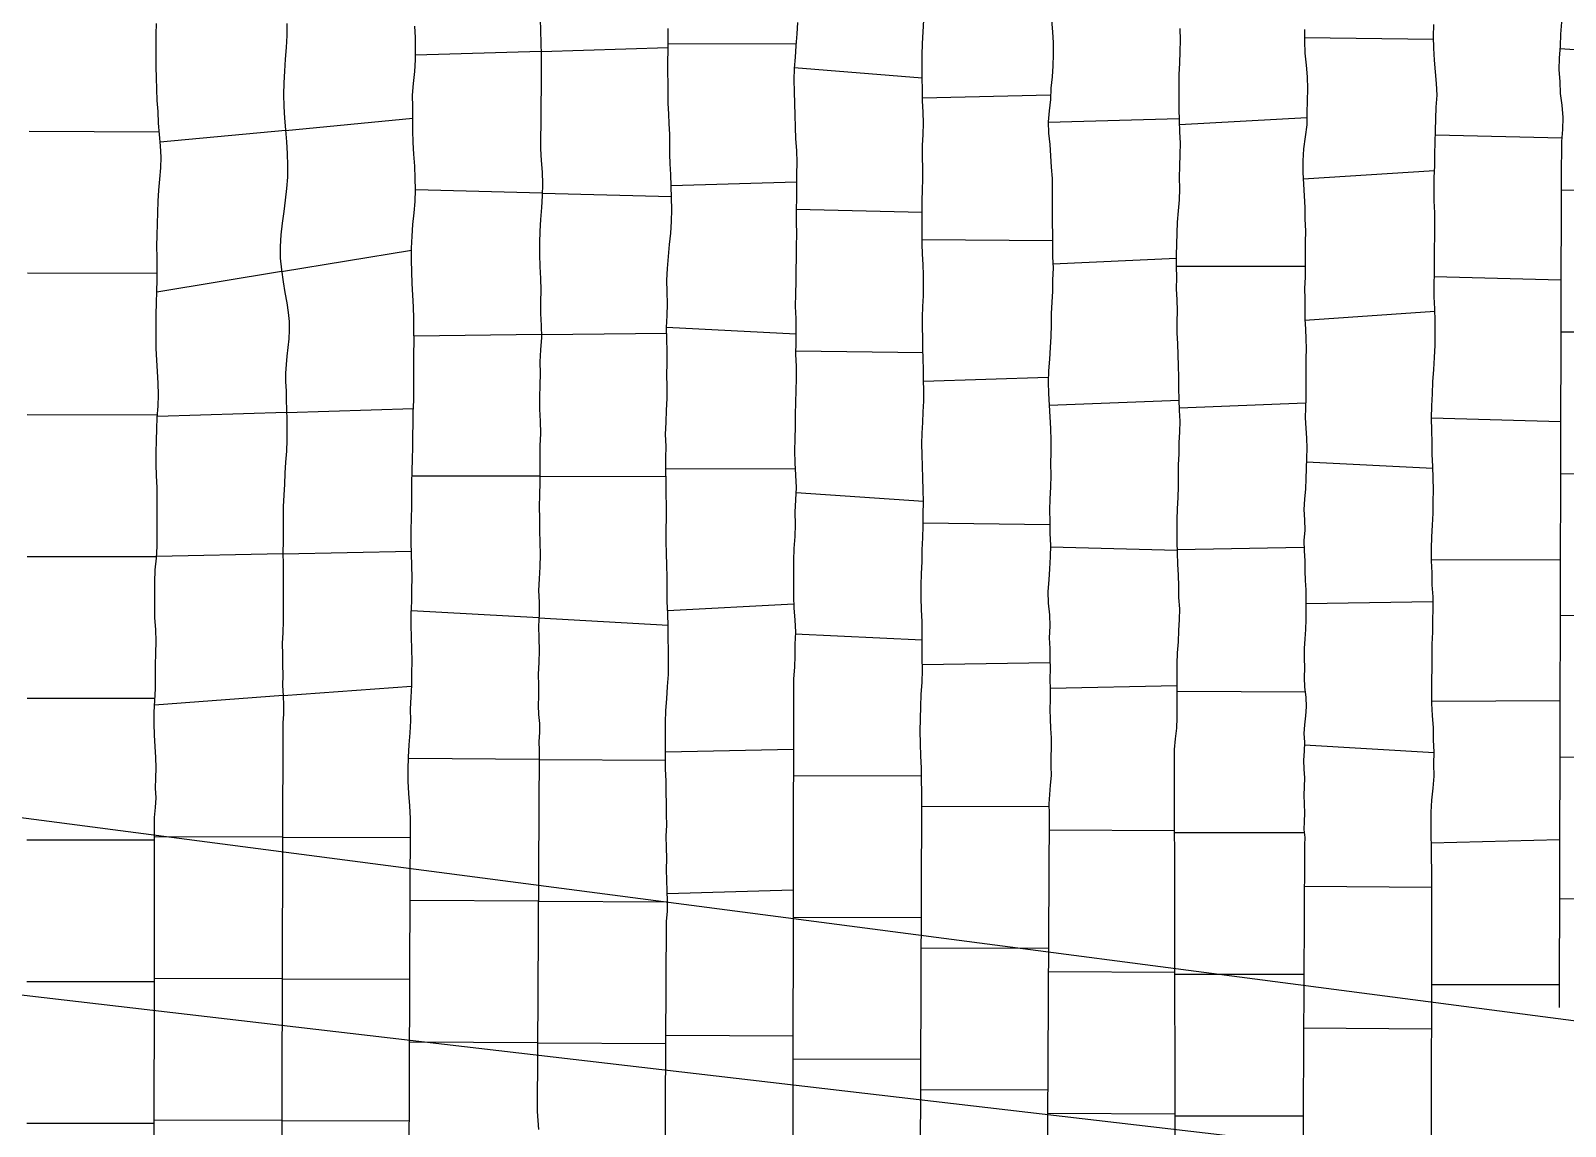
# Model space of a CAD drawing. Extents: x 703186 to 703989, y 1560402 to 1561368.
# Drawn here: x 703248.6 to 703302.7, y 1560709.4 to 1560748.1 of the extents above; entities that cross this region are included whole.
import ezdxf

# ---------------------------------------------------------------- set-up
doc = ezdxf.new("R2010")
doc.units = 0
for name, color, linetype in [('10124_2002_REAL', 30, 'Continuous'), ('AGROCAD PLL', 7, 'Continuous'), ('PANTE_2002', 7, 'Continuous')]:
    doc.layers.add(name, color=color, linetype=linetype)

msp = doc.modelspace()

# ---------------------------------------------------------------- linework, layer by layer
at = {"layer": '10124_2002_REAL'}
for points in [[(703266.5416, 1560748.4994), (703266.5527, 1560748.0758), (703266.5628, 1560747.6511), (703266.5756, 1560747.2342), (703266.5688, 1560746.8117), (703266.567, 1560746.3986), (703266.5697, 1560745.9862), (703266.5595, 1560745.5731), (703266.5636, 1560745.1647), (703266.5571, 1560744.7514), (703266.5493, 1560744.3324), (703266.5541, 1560743.9177), (703266.5732, 1560743.5018), (703266.6095, 1560743.087), (703266.6192, 1560742.6764), (703266.6085, 1560742.2595), (703266.5847, 1560741.8382), (703266.5539, 1560741.4203), (703266.5284, 1560741.0057), (703266.5113, 1560740.5957), (703266.5125, 1560740.1794), (703266.5252, 1560739.7624), (703266.5433, 1560739.3431), (703266.5558, 1560738.9262), (703266.5479, 1560738.5166), (703266.5524, 1560738.0975), (703266.5744, 1560737.6784), (703266.5793, 1560737.2521), (703266.5462, 1560736.8197), (703266.5264, 1560736.3985), (703266.531, 1560735.9873), (703266.529, 1560735.5692), (703266.5112, 1560735.1556), (703266.5078, 1560734.7312), (703266.5317, 1560734.3011), (703266.5439, 1560733.8695), (703266.5251, 1560733.435), (703266.5215, 1560733.0009), (703266.5284, 1560732.5764), (703266.5279, 1560732.1429), (703266.5123, 1560731.7083), (703266.5025, 1560731.2832), (703266.5186, 1560730.8654), (703266.51, 1560730.4473), (703266.5213, 1560730.0215), (703266.531, 1560729.5963), (703266.5259, 1560729.1686), (703266.4989, 1560728.74), (703266.4822, 1560728.3323), (703266.5009, 1560727.9176), (703266.5009, 1560727.4929), (703266.477, 1560727.0651), (703266.4881, 1560726.6453), (703266.5066, 1560726.2081), (703266.489, 1560725.785), (703266.4719, 1560725.3735), (703266.4829, 1560724.9792), (703266.4807, 1560724.6011), (703266.4675, 1560724.2685), (703266.4811, 1560723.9579), (703266.5129, 1560723.6382), (703266.5157, 1560723.3211), (703266.4942, 1560722.998), (703266.5049, 1560722.6783), (703266.4342, 1560709.9432), (703266.4497, 1560709.6299), (703266.4818, 1560709.305)], [(703275.6069, 1560748.3772), (703275.588, 1560747.972), (703275.5509, 1560747.5494), (703275.5261, 1560747.147), (703275.4939, 1560746.7493), (703275.4817, 1560746.3432), (703275.4911, 1560745.9299), (703275.5073, 1560745.5102), (703275.5156, 1560745.0966), (703275.5282, 1560744.6767), (703275.5479, 1560744.2622), (703275.5716, 1560743.8502), (703275.5845, 1560743.4321), (703275.5802, 1560743.0171), (703275.5747, 1560742.603), (703275.5777, 1560742.1797), (703275.5678, 1560741.758), (703275.5615, 1560741.3328), (703275.5735, 1560740.9069), (703275.5704, 1560740.4846), (703275.5637, 1560740.0603), (703275.5587, 1560739.6453), (703275.5591, 1560739.2261), (703275.5455, 1560738.7958), (703275.536, 1560738.3543), (703275.5551, 1560737.927), (703275.5597, 1560737.5051), (703275.5525, 1560737.077), (703275.5472, 1560736.6637), (703275.56, 1560736.2358), (703275.5698, 1560735.808), (703275.5574, 1560735.386), (703275.5472, 1560734.9667), (703275.5291, 1560734.5439), (703275.5264, 1560734.1121), (703275.5215, 1560733.6818), (703275.5075, 1560733.2536), (703275.519, 1560732.828), (703275.5389, 1560732.3922), (703275.5715, 1560731.9571), (703275.5414, 1560731.5251), (703275.5211, 1560731.0897), (703275.5255, 1560730.6586), (703275.5131, 1560730.2295), (703275.4864, 1560729.8078), (703275.472, 1560729.3863), (703275.473, 1560728.9598), (703275.4734, 1560728.5415), (703275.4758, 1560728.1237), (703275.4855, 1560727.6994), (703275.5245, 1560727.2914), (703275.5384, 1560726.8607), (703275.5183, 1560726.4359), (703275.5222, 1560726.02), (703275.5107, 1560725.6175), (703275.4771, 1560725.2119), (703275.4121, 1560688.7955)], [(703279.9347, 1560704.8998), (703279.9984, 1560720.8103), (703279.9933, 1560721.2142), (703279.989, 1560721.6413), (703279.9883, 1560722.0655), (703279.9647, 1560722.4803), (703279.949, 1560722.9285), (703279.9381, 1560723.3695), (703279.9498, 1560723.8024), (703279.9668, 1560724.2402), (703279.9793, 1560724.659), (703280.0082, 1560725.0884), (703280.0165, 1560725.5203), (703280.0101, 1560725.9547), (703280.0084, 1560726.3818), (703280.0061, 1560726.8083), (703280.0039, 1560727.2218), (703279.9825, 1560727.6533), (703279.9721, 1560728.0731), (703279.9769, 1560728.5074), (703279.9885, 1560728.9275), (703280.0041, 1560729.3444), (703280.0097, 1560729.7631), (703280.0368, 1560730.1849), (703280.0432, 1560730.6042), (703280.0486, 1560731.0249), (703280.0535, 1560731.4551), (703280.0447, 1560731.88), (703280.0286, 1560732.2936), (703280.018, 1560732.7126), (703280.0116, 1560733.1183), (703279.9927, 1560733.5068), (703280.007, 1560733.8825), (703280.0311, 1560734.2604), (703280.0481, 1560734.6381), (703280.0633, 1560735.0083), (703280.0719, 1560735.3804), (703280.0604, 1560735.7534), (703280.0609, 1560736.1235), (703280.0441, 1560736.498), (703280.0368, 1560736.8728), (703280.0293, 1560737.2431), (703280.0244, 1560737.6093), (703280.0267, 1560737.9769), (703280.038, 1560738.3517), (703280.0512, 1560738.7229), (703280.0588, 1560739.0895), (703280.0624, 1560739.4597), (703280.0505, 1560739.8281), (703280.0229, 1560740.1952), (703280.0113, 1560740.5644), (703280.0136, 1560740.9416), (703280.007, 1560741.3281), (703280.0114, 1560741.709), (703280.0094, 1560742.0798), (703280.019, 1560742.4647), (703280.0307, 1560742.8454), (703280.0326, 1560743.2322), (703280.0226, 1560743.6249), (703280.0255, 1560744.03), (703280.0429, 1560744.4215), (703280.0553, 1560744.816), (703280.0419, 1560745.2083), (703280.0262, 1560745.61), (703280.0168, 1560746.0075), (703280.0066, 1560746.4039), (703280.0062, 1560746.8051), (703280.0148, 1560747.2156), (703280.0273, 1560747.6249), (703280.0465, 1560748.0448), (703280.0735, 1560748.4586)], [(703284.5697, 1560748.4575), (703284.603, 1560748.0471), (703284.6271, 1560747.6483), (703284.6269, 1560747.2402), (703284.6177, 1560746.8448), (703284.5947, 1560746.4511), (703284.5481, 1560746.053), (703284.5311, 1560745.6559), (703284.4852, 1560745.2519), (703284.4592, 1560744.8605), (703284.4707, 1560744.469), (703284.5168, 1560744.0659), (703284.5309, 1560743.669), (703284.5627, 1560743.2688), (703284.5921, 1560742.8675), (703284.5958, 1560742.4658), (703284.592, 1560742.0715), (703284.5903, 1560741.6824), (703284.5907, 1560741.2955), (703284.6044, 1560740.898), (703284.6078, 1560740.4961), (703284.6083, 1560740.1022), (703284.6263, 1560739.6987), (703284.611, 1560739.291), (703284.6035, 1560738.895), (703284.5862, 1560738.4979), (703284.5606, 1560738.107), (703284.5589, 1560737.7045), (703284.543, 1560737.2934), (703284.5249, 1560736.8975), (703284.5, 1560736.4912), (703284.4601, 1560736.0811), (703284.4504, 1560735.6852), (703284.4626, 1560735.2796), (703284.4902, 1560734.8714), (703284.5066, 1560734.4579), (703284.5394, 1560734.0454), (703284.548, 1560733.6259), (703284.5524, 1560733.2091), (703284.5373, 1560732.8008), (703284.5443, 1560732.3952), (703284.5354, 1560731.9722), (703284.5111, 1560731.5604), (703284.5064, 1560731.158), (703284.5085, 1560730.757), (703284.5176, 1560730.3411), (703284.5369, 1560729.9307), (703284.5262, 1560729.5137), (703284.4977, 1560729.0949), (703284.4725, 1560728.7018), (703284.447, 1560728.2918), (703284.456, 1560727.8808), (703284.5015, 1560727.4722), (703284.5155, 1560727.0675), (703284.4913, 1560726.6602), (703284.5077, 1560726.2798), (703284.5155, 1560725.9248), (703284.5234, 1560725.5658), (703284.5128, 1560725.207), (703284.5215, 1560724.8369), (703284.5284, 1560724.4774), (703284.5168, 1560724.1298), (703284.5204, 1560723.7991), (703284.5396, 1560723.4636), (703284.565, 1560723.1306), (703284.5548, 1560722.786), (703284.547, 1560722.4474), (703284.5535, 1560722.1234), (703284.5592, 1560721.8029), (703284.522, 1560721.4599), (703284.5047, 1560721.126), (703284.4807, 1560720.7946), (703284.49, 1560720.4522), (703284.3968, 1560702.9864)], [(703302.5592, 1560748.3833), (703302.5254, 1560747.9558), (703302.5102, 1560747.5409), (703302.4814, 1560747.1194), (703302.4685, 1560746.7058), (703302.4947, 1560746.2929), (703302.5154, 1560745.8641), (703302.5655, 1560745.4543), (703302.6075, 1560745.0167), (703302.5887, 1560744.593), (703302.5584, 1560744.1773), (703302.5616, 1560743.7495), (703302.5464, 1560743.327), (703302.5465, 1560742.9127), (703302.473, 1560713.616)], [(703252.9212, 1560703.5961), (703252.9323, 1560719.9753), (703252.9306, 1560720.3213), (703252.9661, 1560720.6664), (703252.9883, 1560721.0088), (703252.9729, 1560721.3544), (703252.9861, 1560721.7071), (703252.9878, 1560722.0658), (703252.9761, 1560722.4384), (703252.9526, 1560722.8229), (703252.9342, 1560723.221), (703252.9223, 1560723.6311), (703252.9254, 1560724.0317), (703252.9427, 1560724.4458), (703252.9658, 1560724.8636), (703252.9667, 1560725.2684), (703252.9704, 1560725.6909), (703252.9824, 1560726.1189), (703252.9923, 1560726.531), (703252.9767, 1560726.9501), (703252.9482, 1560727.3677), (703252.9454, 1560727.7811), (703252.9448, 1560728.2019), (703252.9417, 1560728.6259), (703252.9632, 1560729.0529), (703253.0051, 1560729.4667), (703253.0312, 1560729.8774), (703253.0317, 1560730.2931), (703253.0309, 1560730.7079), (703253.0272, 1560731.1239), (703253.028, 1560731.546), (703253.0228, 1560731.9644), (703253.0016, 1560732.3729), (703252.9933, 1560732.7896), (703252.9933, 1560733.2017), (703253.0057, 1560733.6166), (703253.0173, 1560734.028), (703253.0327, 1560734.4341), (703253.0657, 1560734.8329), (703253.0731, 1560735.238), (703253.0671, 1560735.6449), (703253.036, 1560736.0514), (703253.0165, 1560736.4554), (703252.9873, 1560736.8622), (703252.9974, 1560737.2647), (703252.9916, 1560737.6663), (703252.9942, 1560738.071), (703253.0078, 1560738.4765), (703253.0213, 1560738.88), (703253.0228, 1560739.2909), (703253.023, 1560739.6848), (703253.0235, 1560740.0797), (703253.019, 1560740.4783), (703253.0248, 1560740.8709), (703253.0394, 1560741.2658), (703253.0495, 1560741.6699), (703253.061, 1560742.0681), (703253.09, 1560742.456), (703253.1212, 1560742.8457), (703253.1555, 1560743.2382), (703253.1676, 1560743.6212), (703253.148, 1560744.0181), (703253.1119, 1560744.4218), (703253.077, 1560744.8227), (703253.0649, 1560745.231), (703253.0289, 1560745.6217), (703253.0164, 1560746.018), (703253.0095, 1560746.4168), (703252.9918, 1560746.811), (703252.9909, 1560747.2025), (703252.995, 1560747.5855), (703252.9959, 1560747.9618), (703252.9996, 1560748.3391)], [(703257.6032, 1560748.3319), (703257.5966, 1560747.9079), (703257.5755, 1560747.4895), (703257.5468, 1560747.0777), (703257.5153, 1560746.658), (703257.4989, 1560746.2414), (703257.4893, 1560745.8288), (703257.4902, 1560745.4106), (703257.5204, 1560744.9924), (703257.5532, 1560744.5783), (703257.5926, 1560744.1621), (703257.6167, 1560743.7453), (703257.631, 1560743.3249), (703257.6199, 1560742.913), (703257.5937, 1560742.5112), (703257.5453, 1560742.1019), (703257.4937, 1560741.6988), (703257.4355, 1560741.2897), (703257.3887, 1560740.8827), (703257.3652, 1560740.468), (703257.3691, 1560740.0542), (703257.41, 1560739.6383), (703257.478, 1560739.2256), (703257.5304, 1560738.8421), (703257.5976, 1560738.4797), (703257.6503, 1560738.1418), (703257.68, 1560737.8217), (703257.6835, 1560737.5141), (703257.6686, 1560737.2106), (703257.6406, 1560736.9047), (703257.6035, 1560736.6011), (703257.5752, 1560736.3003), (703257.5573, 1560735.9931), (703257.5558, 1560735.6871), (703257.5742, 1560735.3698), (703257.5736, 1560735.0413), (703257.592, 1560734.7096), (703257.6028, 1560734.3652), (703257.6014, 1560733.9997), (703257.6009, 1560733.6276), (703257.5856, 1560733.2452), (703257.5513, 1560732.8583), (703257.5287, 1560732.4659), (703257.5157, 1560732.0798), (703257.4919, 1560731.6948), (703257.4734, 1560731.2932), (703257.4764, 1560730.8832), (703257.4734, 1560730.4739), (703257.4704, 1560730.0653), (703257.4614, 1560729.6579), (703257.4696, 1560729.2624), (703257.4704, 1560728.868), (703257.4691, 1560728.4643), (703257.47, 1560728.064), (703257.4731, 1560727.6505), (703257.4779, 1560727.2452), (703257.4664, 1560726.8483), (703257.4416, 1560726.4557), (703257.4462, 1560726.071), (703257.4531, 1560725.7057), (703257.4572, 1560725.3389), (703257.4472, 1560724.9792), (703257.4745, 1560724.6139), (703257.4851, 1560724.2798), (703257.4801, 1560723.9632), (703257.4566, 1560723.6572), (703257.3634, 1560688.8257)], [(703261.7148, 1560651.0819), (703261.9531, 1560717.9283), (703261.9525, 1560718.2907), (703261.951, 1560718.6627), (703261.9686, 1560719.0477), (703261.9652, 1560719.4381), (703261.9589, 1560719.8602), (703261.9594, 1560720.286), (703261.9361, 1560720.724), (703261.9004, 1560721.1609), (703261.8799, 1560721.594), (703261.8846, 1560722.0154), (703261.8913, 1560722.4485), (703261.9186, 1560722.8789), (703261.9498, 1560723.3103), (703261.9704, 1560723.7333), (703261.9668, 1560724.1516), (703261.9847, 1560724.5678), (703262.0056, 1560724.9852), (703262.0153, 1560725.4082), (703262.0229, 1560725.8313), (703262.0138, 1560726.2579), (703261.9939, 1560726.6807), (703261.9863, 1560727.0996), (703261.9904, 1560727.5198), (703262.0045, 1560727.942), (703262.0158, 1560728.3632), (703262.0182, 1560728.778), (703262.0067, 1560729.2056), (703261.9983, 1560729.6206), (703261.9899, 1560730.0384), (703261.989, 1560730.4604), (703261.9994, 1560730.8772), (703262.0144, 1560731.2855), (703262.0102, 1560731.7063), (703262.0115, 1560732.1233), (703262.0238, 1560732.5451), (703262.0378, 1560732.9663), (703262.0482, 1560733.3832), (703262.0513, 1560733.8024), (703262.0563, 1560734.2142), (703262.0619, 1560734.626), (703262.0769, 1560735.0372), (703262.0852, 1560735.46), (703262.0825, 1560735.8777), (703262.0811, 1560736.2906), (703262.0834, 1560736.6905), (703262.0942, 1560737.1009), (703262.0853, 1560737.513), (703262.08, 1560737.9212), (703262.0715, 1560738.3366), (703262.0454, 1560738.7503), (703262.0177, 1560739.165), (703262.0085, 1560739.572), (703261.9973, 1560739.9896), (703261.9988, 1560740.4108), (703262.0222, 1560740.8282), (703262.0515, 1560741.2434), (703262.0966, 1560741.6528), (703262.1294, 1560742.0593), (703262.1403, 1560742.4708), (703262.1273, 1560742.8833), (703262.1109, 1560743.3), (703262.0857, 1560743.7228), (703262.0618, 1560744.1375), (703262.0481, 1560744.5582), (703262.0448, 1560744.9747), (703262.0411, 1560745.3924), (703262.0393, 1560745.809), (703262.0643, 1560746.2242), (703262.1165, 1560746.643), (703262.1427, 1560747.05), (703262.1444, 1560747.4476), (703262.1355, 1560747.8424), (703262.1203, 1560748.2447)], [(703270.9068, 1560701.4226), (703270.9868, 1560716.6559), (703271.0317, 1560717.0048), (703271.0255, 1560717.3669), (703271.0145, 1560717.7277), (703271.0017, 1560718.1019), (703270.9917, 1560718.4879), (703270.9986, 1560718.8737), (703270.9942, 1560719.2614), (703270.9828, 1560719.6589), (703271.0081, 1560720.0445), (703270.9973, 1560720.427), (703270.9881, 1560720.8138), (703270.9849, 1560721.2051), (703270.9778, 1560721.6116), (703270.9553, 1560722.0182), (703270.9623, 1560722.4315), (703270.9537, 1560722.8428), (703270.9528, 1560723.2495), (703270.9598, 1560723.6646), (703270.9736, 1560724.0878), (703271.0055, 1560724.5095), (703271.0332, 1560724.936), (703271.0656, 1560725.367), (703271.0662, 1560725.7931), (703271.061, 1560726.2269), (703271.0566, 1560726.6479), (703271.0524, 1560727.0747), (703271.0384, 1560727.5073), (703271.0159, 1560727.9393), (703271.0185, 1560728.3748), (703271.0131, 1560728.8033), (703271.0028, 1560729.2255), (703270.9893, 1560729.6384), (703270.9796, 1560730.0568), (703270.984, 1560730.4824), (703270.9969, 1560730.8977), (703270.9905, 1560731.318), (703270.9771, 1560731.7426), (703270.9798, 1560732.1571), (703270.9691, 1560732.576), (703270.9686, 1560732.999), (703270.9757, 1560733.4178), (703270.9625, 1560733.8365), (703270.9776, 1560734.2625), (703270.9916, 1560734.6925), (703271.0118, 1560735.1062), (703271.0159, 1560735.5254), (703271.0098, 1560735.9399), (703271.0208, 1560736.3553), (703271.0213, 1560736.7742), (703271, 1560737.1914), (703270.9972, 1560737.6118), (703271.0189, 1560738.0311), (703271.0268, 1560738.4452), (703271.0187, 1560738.8655), (703271.009, 1560739.2798), (703271.0264, 1560739.6961), (703271.0628, 1560740.1134), (703271.0966, 1560740.536), (703271.1405, 1560740.9418), (703271.1712, 1560741.353), (703271.1789, 1560741.7722), (703271.168, 1560742.1803), (703271.1524, 1560742.5957), (703271.1405, 1560743.0079), (703271.1273, 1560743.3815), (703271.112, 1560743.724), (703271.1063, 1560744.0766), (703271.1043, 1560744.432), (703271.0915, 1560744.7944), (703271.0716, 1560745.1519), (703271.0505, 1560745.5096), (703271.0561, 1560745.8719), (703271.0518, 1560746.2364), (703271.0418, 1560746.6081), (703271.0433, 1560746.9942), (703271.053, 1560747.3814), (703271.0511, 1560747.7701), (703271.0551, 1560748.1609)], [(703288.9443, 1560703.2383), (703288.9143, 1560722.7144), (703288.9482, 1560723.0974), (703288.9899, 1560723.4683), (703289.004, 1560723.8384), (703289.0025, 1560724.2175), (703288.9979, 1560724.5977), (703289.0007, 1560724.9712), (703289.0042, 1560725.3489), (703289.0073, 1560725.7364), (703289.0205, 1560726.1276), (703289.0466, 1560726.5216), (703289.065, 1560726.9143), (703289.0855, 1560727.3047), (703289.094, 1560727.6846), (703289.067, 1560728.0779), (703289.0602, 1560728.4753), (703289.0491, 1560728.8716), (703289.0261, 1560729.2624), (703289.0094, 1560729.652), (703289.0025, 1560730.0441), (703289.0042, 1560730.4346), (703289.0079, 1560730.8174), (703289.0115, 1560731.2072), (703289.0337, 1560731.6057), (703289.0484, 1560731.9925), (703289.0521, 1560732.3727), (703289.0539, 1560732.7605), (703289.0685, 1560733.154), (703289.0765, 1560733.54), (703289.0948, 1560733.9258), (703289.1039, 1560734.304), (703289.0906, 1560734.6846), (703289.075, 1560735.0698), (703289.0669, 1560735.4646), (703289.0641, 1560735.8599), (703289.0519, 1560736.2526), (703289.0345, 1560736.6391), (703289.0245, 1560737.029), (703289.003, 1560737.4195), (703289.0036, 1560737.81), (703289.0108, 1560738.1997), (703288.9992, 1560738.5853), (703288.9855, 1560738.9729), (703288.9862, 1560739.3682), (703288.9779, 1560739.7646), (703288.9783, 1560740.1604), (703288.9907, 1560740.5511), (703289.0008, 1560740.9425), (703289.0194, 1560741.3312), (703289.0561, 1560741.7208), (703289.0905, 1560742.1123), (703289.0934, 1560742.5019), (703289.091, 1560742.9029), (703289.0962, 1560743.3071), (703289.1075, 1560743.7134), (703289.1167, 1560744.1155), (703289.1033, 1560744.5179), (703289.0807, 1560744.9159), (703289.0717, 1560745.3285), (703289.0757, 1560745.7352), (703289.0755, 1560746.1378), (703289.0761, 1560746.5389), (703289.095, 1560746.9405), (703289.1085, 1560747.3462), (703289.126, 1560747.7508), (703289.1108, 1560748.1558)], [(703293.4945, 1560748.1282), (703293.489, 1560747.7082), (703293.511, 1560747.2869), (703293.5589, 1560746.8703), (703293.5834, 1560746.4504), (703293.6014, 1560746.0268), (703293.5887, 1560745.6027), (703293.5741, 1560745.178), (703293.5712, 1560744.7591), (703293.5135, 1560744.3321), (703293.4627, 1560743.9106), (703293.4372, 1560743.4929), (703293.431, 1560743.0838), (703293.4565, 1560742.6695), (703293.4789, 1560742.2549), (703293.5071, 1560741.8411), (703293.5081, 1560741.4357), (703293.5243, 1560741.0198), (703293.5234, 1560740.6126), (703293.5134, 1560740.2056), (703293.5196, 1560739.7946), (703293.5132, 1560739.3871), (703293.4961, 1560738.99), (703293.5008, 1560738.6155), (703293.5034, 1560738.2537), (703293.5073, 1560737.9025), (703293.5324, 1560737.551), (703293.5466, 1560737.2054), (703293.5505, 1560736.8536), (703293.5449, 1560736.5094), (703293.5418, 1560736.1585), (703293.5435, 1560735.8072), (703293.5382, 1560735.4636), (703293.5395, 1560735.1197), (703293.5279, 1560734.7752), (703293.5224, 1560734.4187), (703293.541, 1560734.0621), (703293.5627, 1560733.7074), (703293.5748, 1560733.3501), (703293.5689, 1560732.9932), (703293.5515, 1560732.6328), (703293.544, 1560732.2711), (703293.5341, 1560731.9129), (703293.4963, 1560731.5542), (703293.4662, 1560731.1888), (703293.4943, 1560730.8252), (703293.5045, 1560730.4563), (703293.4664, 1560730.0891), (703293.4812, 1560729.7326), (703293.5061, 1560729.3766), (703293.5007, 1560729.0235), (703293.517, 1560728.684), (703293.5364, 1560728.3477), (703293.5393, 1560727.9949), (703293.5441, 1560727.6498), (703293.541, 1560727.3022), (703293.5313, 1560726.9569), (703293.5045, 1560726.6171), (703293.4828, 1560726.2829), (703293.4847, 1560725.9384), (703293.4915, 1560725.6013), (703293.4813, 1560725.2603), (703293.4981, 1560724.9184), (703293.5373, 1560724.5677), (703293.5484, 1560724.2249), (703293.5294, 1560723.9013), (703293.4887, 1560723.5877), (703293.474, 1560723.2827), (703293.4982, 1560722.9729), (703293.4789, 1560722.6554), (703293.454, 1560722.3364), (703293.4705, 1560722.023), (703293.4901, 1560721.7161), (703293.4819, 1560721.4024), (703293.4653, 1560721.1011), (703293.4859, 1560720.7945), (703293.4966, 1560720.4748), (703293.4779, 1560720.1767), (703293.4714, 1560719.8894), (703293.5011, 1560719.6122), (703293.4948, 1560719.3537), (703293.4981, 1560719.1153), (703293.4326, 1560707.7076)], [(703297.9616, 1560694.671), (703297.9797, 1560718.486), (703297.9771, 1560718.8749), (703297.9693, 1560719.2778), (703297.9595, 1560719.6811), (703297.9671, 1560720.0868), (703297.9658, 1560720.5073), (703297.9889, 1560720.9263), (703298.0345, 1560721.3557), (703298.0629, 1560721.7772), (703298.0541, 1560722.2017), (703298.0657, 1560722.6333), (703298.0438, 1560723.0479), (703298.0456, 1560723.4827), (703298.0067, 1560723.915), (703297.9876, 1560724.345), (703297.9858, 1560724.7738), (703297.9819, 1560725.1762), (703298.0027, 1560725.5904), (703297.9969, 1560726.0085), (703298.0003, 1560726.4357), (703298.0153, 1560726.856), (703298.0203, 1560727.2752), (703298.0377, 1560727.6945), (703298.0285, 1560728.1084), (703297.9983, 1560728.5295), (703297.9922, 1560728.9525), (703297.9741, 1560729.3766), (703297.9745, 1560729.8046), (703297.9848, 1560730.2182), (703298.0113, 1560730.6338), (703298.0268, 1560731.0523), (703298.0348, 1560731.4607), (703298.0395, 1560731.8842), (703298.0334, 1560732.2898), (703298.0181, 1560732.7032), (703298.0001, 1560733.1352), (703297.9914, 1560733.553), (703297.9846, 1560733.9762), (703297.9704, 1560734.4074), (703297.9817, 1560734.8392), (703298.006, 1560735.2693), (703298.019, 1560735.6932), (703298.0542, 1560736.1248), (703298.0848, 1560736.554), (703298.1029, 1560736.9831), (703298.1072, 1560737.4128), (703298.1009, 1560737.8395), (703298.0862, 1560738.2671), (703298.0661, 1560738.6927), (703298.0627, 1560739.1134), (703298.0745, 1560739.5416), (703298.0744, 1560739.9705), (703298.0809, 1560740.3961), (703298.0862, 1560740.8211), (703298.096, 1560741.2398), (703298.0888, 1560741.6532), (703298.0668, 1560742.0738), (703298.0677, 1560742.4995), (703298.0733, 1560742.9059), (703298.0871, 1560743.3194), (703298.0959, 1560743.732), (703298.1054, 1560744.138), (703298.1154, 1560744.5596), (703298.1307, 1560744.9739), (703298.1422, 1560745.3886), (703298.1702, 1560745.8062), (703298.1557, 1560746.2212), (703298.1165, 1560746.6251), (703298.0853, 1560747.0391), (703298.0567, 1560747.4618), (703298.0414, 1560747.8782), (703298.0525, 1560748.3016)]]:
    msp.add_lwpolyline(points, dxfattribs=at)
at = {"layer": 'AGROCAD PLL', "color": 1, "true_color": 0xff0000}
for points in [[(703293.4908, 1560747.8463), (703298.0448, 1560747.7867)], [(703284.4594, 1560744.8531), (703289.0791, 1560744.9888)], [(703248.5094, 1560744.5324), (703253.104, 1560744.5128)], [(703293.4448, 1560742.8594), (703298.0813, 1560743.1448)], [(703266.6109, 1560742.3534), (703271.1659, 1560742.2365)], [(703257.4186, 1560739.586), (703261.9986, 1560740.3406)], [(703280.0122, 1560740.7124), (703284.6062, 1560740.6844)], [(703248.4494, 1560739.5336), (703253.0229, 1560739.5304)], [(703293.5102, 1560737.8624), (703298.0889, 1560738.1893)], [(703270.9978, 1560737.6235), (703275.5577, 1560737.3875)], [(703284.4904, 1560734.8654), (703289.0759, 1560735.0473)], [(703248.4459, 1560734.5336), (703253.0407, 1560734.5304)], [(703257.595, 1560734.6129), (703253.0357, 1560734.47)], [(703257.595, 1560734.6129), (703253.0357, 1560734.47)], [(703297.9706, 1560734.4163), (703302.5249, 1560734.2972)], [(703270.969, 1560732.6256), (703275.528, 1560732.631)], [(703248.4424, 1560729.5336), (703253.0091, 1560729.5304)], [(703266.4937, 1560727.3642), (703271.0513, 1560727.1096)], [(703257.4741, 1560724.6194), (703252.9358, 1560724.2802)], [(703257.4741, 1560724.6194), (703252.9358, 1560724.2802)], [(703266.5032, 1560722.3691), (703261.8905, 1560722.3947)], [(703266.5032, 1560722.3691), (703261.8905, 1560722.3947)], [(703293.4928, 1560722.8841), (703298.065, 1560722.6061)], [(703288.9188, 1560719.7854), (703293.4818, 1560719.7924)], [(703266.4754, 1560717.3692), (703271.0259, 1560717.344)]]:
    msp.add_lwpolyline(points, dxfattribs=at)
at = {"layer": 'AGROCAD PLL', "color": 5, "true_color": 0x0000ff}
for points in [[(703266.572, 1560747.3507), (703262.1434, 1560747.2147)], [(703266.572, 1560747.3507), (703262.1434, 1560747.2147)], [(703257.5544, 1560744.5659), (703253.1364, 1560744.1477)], [(703257.5544, 1560744.5659), (703253.1364, 1560744.1477)], [(703271.1518, 1560742.6154), (703275.5766, 1560742.7431)], [(703275.5685, 1560741.7868), (703280.0111, 1560741.6825)], [(703284.6191, 1560739.859), (703288.9782, 1560740.0534)], [(703266.5781, 1560737.3578), (703270.9986, 1560737.4086)], [(703280.0616, 1560735.7149), (703284.4544, 1560735.8504)], [(703266.5282, 1560732.3613), (703270.9747, 1560732.3562)], [(703284.487, 1560719.8815), (703288.9187, 1560719.8579)], [(703271.0174, 1560717.6338), (703275.4638, 1560717.7693)]]:
    msp.add_lwpolyline(points, dxfattribs=at)
at = {"layer": 'AGROCAD PLL', "color": 3, "true_color": 0x00ff00}
for points in [[(703266.572, 1560747.3507), (703271.0525, 1560747.4883)], [(703271.0519, 1560747.6129), (703275.5584, 1560747.6349)], [(703302.5041, 1560747.4522), (703307.0245, 1560747.1433)], [(703275.4967, 1560746.7843), (703280.0062, 1560746.4191)], [(703275.4967, 1560746.7843), (703280.0066, 1560746.4191)], [(703280.0238, 1560745.7108), (703284.538, 1560745.8175)], [(703257.5544, 1560744.5659), (703262.0447, 1560744.991)], [(703289.0891, 1560744.7675), (703293.573, 1560745.0221)], [(703298.1119, 1560744.41), (703302.5677, 1560744.3044)], [(703266.6109, 1560742.3534), (703262.1402, 1560742.4681)], [(703266.6109, 1560742.3534), (703262.1402, 1560742.4681)], [(703266.6109, 1560742.3534), (703262.1404, 1560742.4681)], [(703266.6109, 1560742.3534), (703262.1404, 1560742.4681)], [(703302.5454, 1560742.4613), (703307.0156, 1560742.4501)], [(703288.9779, 1560739.7725), (703293.5192, 1560739.7679)], [(703257.4186, 1560739.586), (703253.0207, 1560738.8614)], [(703257.4186, 1560739.586), (703253.0207, 1560738.8614)], [(703298.0709, 1560739.4115), (703302.5374, 1560739.2884)], [(703266.5781, 1560737.3578), (703262.0898, 1560737.3062)], [(703266.5781, 1560737.3578), (703262.0898, 1560737.3062)], [(703302.5328, 1560737.4614), (703307.0061, 1560737.4501)], [(703275.5488, 1560736.7879), (703280.0396, 1560736.7304)], [(703289.087, 1560734.7747), (703293.5339, 1560734.9548)], [(703257.595, 1560734.6129), (703262.0665, 1560734.7532)], [(703293.5627, 1560732.8654), (703298.0201, 1560732.6502)], [(703266.5282, 1560732.3613), (703262.0186, 1560732.3665)], [(703266.5282, 1560732.3613), (703262.0186, 1560732.3665)], [(703302.5203, 1560732.4614), (703306.9965, 1560732.4501)], [(703275.56, 1560731.7914), (703280.053, 1560731.4784)], [(703280.0447, 1560730.718), (703284.5106, 1560730.6607)], [(703257.4622, 1560729.6171), (703253.0088, 1560729.5247)], [(703257.4622, 1560729.6171), (703253.0088, 1560729.5247)], [(703257.4622, 1560729.6171), (703261.9965, 1560729.7111)], [(703284.5353, 1560729.8689), (703289.0076, 1560729.7541)], [(703289.0072, 1560729.7769), (703293.4761, 1560729.8555)], [(703297.9741, 1560729.4188), (703302.5126, 1560729.4145)], [(703271.0322, 1560727.6271), (703275.4819, 1560727.8589)], [(703293.541, 1560727.8745), (703298.0323, 1560727.9369)], [(703266.4937, 1560727.3642), (703261.9936, 1560727.6156)], [(703266.4937, 1560727.3642), (703261.9936, 1560727.6156)], [(703302.5077, 1560727.4614), (703306.987, 1560727.4502)], [(703275.5353, 1560726.7961), (703280.0073, 1560726.5845)], [(703280.0136, 1560725.7202), (703284.5185, 1560725.7865)], [(703257.4741, 1560724.6194), (703262.0042, 1560724.9579)], [(703284.5206, 1560724.8759), (703289.0008, 1560724.9812)], [(703284.5206, 1560724.8759), (703289.0008, 1560724.9812)], [(703288.9993, 1560724.7812), (703293.5172, 1560724.7474)], [(703248.439, 1560724.5336), (703252.9474, 1560724.5305)], [(703297.9873, 1560724.4217), (703302.5002, 1560724.4406)], [(703270.9581, 1560722.6312), (703275.4727, 1560722.7256)], [(703302.4952, 1560722.4614), (703306.9775, 1560722.4502)], [(703266.5032, 1560722.3691), (703270.9608, 1560722.3444)], [(703275.471, 1560721.7981), (703279.9888, 1560721.79)], [(703279.9981, 1560720.723), (703284.4831, 1560720.7051)], [(703248.4355, 1560719.5336), (703252.932, 1560719.5305)], [(703257.4458, 1560719.6205), (703252.9321, 1560719.6326)], [(703257.4458, 1560719.6205), (703252.9321, 1560719.6326)], [(703257.4458, 1560719.6205), (703261.9627, 1560719.6084)], [(703297.9656, 1560719.4288), (703302.4879, 1560719.5387)], [(703293.4911, 1560717.8903), (703297.9792, 1560717.8645)], [(703266.4754, 1560717.3692), (703261.9512, 1560717.3943)], [(703266.4754, 1560717.3692), (703261.9512, 1560717.3943)], [(703302.4826, 1560717.4614), (703306.968, 1560717.4502)], [(703275.4621, 1560716.7981), (703279.9823, 1560716.7901)], [(703279.978, 1560715.7231), (703284.4647, 1560715.7051)], [(703284.4603, 1560714.8816), (703288.9264, 1560714.8578)], [(703248.432, 1560714.5336), (703252.9286, 1560714.5305)], [(703257.4324, 1560714.6205), (703252.9287, 1560714.6326)], [(703257.4324, 1560714.6205), (703252.9287, 1560714.6326)], [(703257.4324, 1560714.6205), (703261.9413, 1560714.6085)], [(703288.9265, 1560714.7854), (703293.4733, 1560714.7924)], [(703297.9766, 1560714.4289), (703302.475, 1560714.4255)], [(703293.4624, 1560712.8904), (703297.9754, 1560712.8645)], [(703266.4477, 1560712.3693), (703261.9334, 1560712.3944)], [(703266.4477, 1560712.3693), (703261.9334, 1560712.3944)], [(703266.4477, 1560712.3693), (703270.9642, 1560712.3442)], [(703270.9657, 1560712.6369), (703275.4546, 1560712.6133)], [(703275.4532, 1560711.7981), (703279.9623, 1560711.7901)], [(703279.958, 1560710.7231), (703284.438, 1560710.7052)], [(703248.4285, 1560709.5336), (703252.9252, 1560709.5305)], [(703257.419, 1560709.6206), (703252.9253, 1560709.6326)], [(703257.419, 1560709.6206), (703252.9253, 1560709.6326)], [(703257.419, 1560709.6206), (703261.9234, 1560709.6085)], [(703284.4336, 1560709.8817), (703288.9341, 1560709.8577)], [(703288.9342, 1560709.7854), (703293.4446, 1560709.7923)]]:
    msp.add_lwpolyline(points, dxfattribs=at)
at = {"layer": 'PANTE_2002'}
for points in [[(703495.5549, 1560702.2946), (703487.9151, 1560691.4135), (703417.9712, 1560699.3031), (703404.5562, 1560700.9042), (703403.089, 1560701.0793), (703312.8635, 1560711.8482), (703206.4166, 1560725.7724), (703188.2874, 1560728.4936), (703186.8586, 1560734.5261), (703187.1761, 1560768.1812), (703187.3349, 1560821.3625), (703186.0649, 1560867.2414), (703186.2236, 1560874.5439), (703186.5411, 1560929.154), (703189.7161, 1560953.284), (703190.8619, 1560956.2043), (703194.1715, 1560964.6396), (703263.0481, 1560953.3247), (703263.0481, 1560953.3247), (703319.1399, 1560946.181), (703445.8756, 1560931.0997), (703527.5263, 1560925.1196)], [(703275.2752, 1560599.3832), (703255.1668, 1560631.3979), (703224.7397, 1560670.0271), (703196.6938, 1560704.9522), (703190.5888, 1560713.0904), (703190.5976, 1560714.523), (703190.8962, 1560714.3619), (703190.8457, 1560714.4124), (703190.7743, 1560714.4624), (703190.6953, 1560714.4992), (703190.6112, 1560714.5218), (703190.5976, 1560714.523), (703190.6361, 1560720.7762), (703347.1788, 1560702.5236), (703491.6962, 1560685.9889), (703491.4815, 1560684.4858), (703491.1398, 1560678.6092), (703488.5727, 1560670.1293), (703475.4214, 1560629.0924), (703474.2851, 1560625.5469), (703464.0767, 1560594.8812)]]:
    msp.add_lwpolyline(points, dxfattribs=at)

doc.saveas('drawing.dxf')
